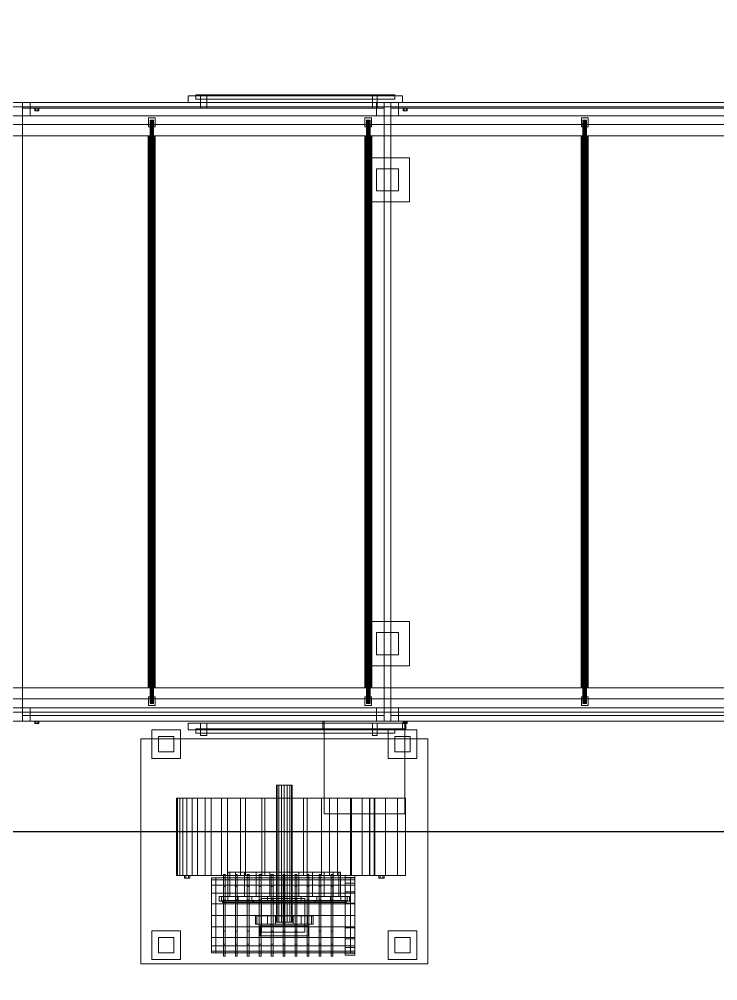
# Model space of a CAD drawing. Header units: millimetres. Extents: x -191664 to 191490, y -197311 to 10263.
# Drawn here: x 16105 to 19267, y -133276 to -128923 of the extents above; entities that cross this region are included whole.
import ezdxf

# ---------------------------------------------------------------- set-up
doc = ezdxf.new("R2010")
doc.units = ezdxf.units.MM
for name, color, linetype, lineweight in [('COTAS_O', 1, 'Continuous', 0), ('DET_secador_superior', 7, 'Continuous', 0), ('R15_COTAS_TRANSPORTE_P', 1, 'Continuous', 0)]:
    doc.layers.add(name, color=color, linetype=linetype, lineweight=lineweight)
doc.dimstyles.new('PLANTA_20', dxfattribs={"dimtxt": 50, "dimasz": 30, "dimexe": 30, "dimexo": 16, "dimgap": 20, "dimtad": 1, "dimtih": 1, "dimtoh": 1, "dimdec": 1, "dimzin": 0, "dimdsep": 46, "dimcen": 0.09, "dimadec": 0, "dimazin": 0, "dimtfac": 1, "dimtdec": 4, "dimtofl": 0, "dimtmove": 0, "dimatfit": 3, "dimfxl": 1, "dimtolj": 1, "dimtzin": 0, "dimarcsym": 0})

# ---------------------------------------------------------------- blocks, each defined once
blk = doc.blocks.new('*D93')
at = {"layer": 'COTAS_O', "color": 0, "lineweight": -2, "transparency": 16777216}
for p, q in [((1104.7, -132116), (1104.7, -132630)), ((21104.7, -132116), (21104.7, -132630)), ((1134.7, -132600), (21074.7, -132600))]:
    blk.add_line(p, q, dxfattribs=at)
at = {"layer": 'COTAS_O', "color": 0, "transparency": 16777216}
for points in [[(1134.7, -132595), (1134.7, -132605), (1104.7, -132600)], [(21074.7, -132595), (21074.7, -132605), (21104.7, -132600)]]:
    blk.add_solid(points, dxfattribs=at)
at = {"layer": 'Defpoints', "color": 0, "transparency": 16777216}
for p in [(1104.7, -132100), (21104.7, -132100), (21104.7, -132600)]:
    blk.add_point(p, dxfattribs=at)
blk = doc.blocks.new('*D133')
at = {"layer": 'Defpoints', "color": 0, "transparency": 16777216}
for p in [(439.7, -194148), (217.9, -194406.1), (-500, -194490), (-500, -194490), (500, -194490)]:
    blk.add_point(p, dxfattribs=at)
at = {"layer": 'R15_COTAS_TRANSPORTE_P', "color": 0, "lineweight": -2, "transparency": 16777216}
blk.add_arc((-500, -194490), 722.8, 2.3783, 17.6217, dxfattribs=at)
at = {"layer": 'R15_COTAS_TRANSPORTE_P', "color": 0, "transparency": 16777216}
for points in [[(184.1, -194272.8), (193.6, -194269.6), (179.2, -194242.8)], [(227.1, -194459.9), (217.2, -194460.1), (222.8, -194490)]]:
    blk.add_solid(points, dxfattribs=at)

msp = doc.modelspace()

# ---------------------------------------------------------------- linework, layer by layer
at = {"layer": 'DET_secador_superior', "color": 251, "true_color": 0x536a64}
for p, q in [((16869.71, -129300), (16869.71, -129270)), ((16869.71, -129270), (17839.71, -129270)), ((17839.71, -129270), (17839.71, -129300)), ((1104.71, -129300), (21104.71, -129300)), ((1104.71, -129320), (21104.71, -129320)), ((16054.71, -129300), (16154.71, -129300)), ((16154.71, -129300), (16154.71, -129360)), ((17839.71, -129300), (16869.71, -129300)), ((17721.38, -129360), (17721.38, -129300)), ((17721.38, -129300), (17821.38, -129300)), ((17821.38, -129300), (17821.38, -129360)), ((21104.71, -129360), (1104.71, -129360)), ((16154.71, -129360), (16054.71, -129360)), ((17821.38, -129360), (17721.38, -129360)), ((17721.38, -129700), (17721.38, -129600)), ((17721.38, -129600), (17821.38, -129600)), ((17821.38, -129600), (17821.38, -129700)), ((17821.38, -129700), (17721.38, -129700)), ((17721.38, -131800), (17721.38, -131700)), ((17721.38, -131700), (17821.38, -131700)), ((17821.38, -131700), (17821.38, -131800)), ((17821.38, -131800), (17721.38, -131800)), ((1104.71, -132040), (21104.71, -132040)), ((1104.71, -132060), (21104.71, -132060)), ((16054.71, -132040), (16154.71, -132040)), ((16154.71, -132040), (16154.71, -132100)), ((17721.38, -132100), (17721.38, -132040)), ((17721.38, -132040), (17821.38, -132040)), ((17821.38, -132040), (17821.38, -132100)), ((21104.71, -132100), (1104.71, -132100)), ((16154.71, -132100), (16054.71, -132100)), ((16869.71, -132140), (16869.71, -132110)), ((16869.71, -132110), (17839.71, -132110)), ((17821.38, -132100), (17721.38, -132100)), ((17839.71, -132110), (17839.71, -132140)), ((17839.71, -132140), (16869.71, -132140)), ((16654.71, -133200), (16654.71, -132180)), ((16654.71, -132180), (17954.71, -132180)), ((16734.71, -132240), (16734.71, -132170)), ((16734.71, -132170), (16804.71, -132170)), ((16804.71, -132170), (16804.71, -132240)), ((17804.71, -132240), (17804.71, -132170)), ((17804.71, -132170), (17874.71, -132170)), ((17874.71, -132170), (17874.71, -132240)), ((17954.71, -132180), (17954.71, -133200)), ((16804.71, -132240), (16734.71, -132240)), ((17874.71, -132240), (17804.71, -132240)), ((16831.4, -132450), (16817.29, -132450)), ((16817.29, -132450), (16821.91, -132450)), ((16817.29, -132800), (16817.29, -132450)), ((16821.91, -132450), (16845.45, -132450)), ((16821.91, -132800), (16821.91, -132450)), ((16863.34, -132450), (16831.4, -132450)), ((16831.4, -132800), (16831.4, -132450)), ((16845.45, -132450), (16887.37, -132450)), ((16845.45, -132800), (16845.45, -132450)), ((16911.51, -132450), (16863.34, -132450)), ((16863.34, -132800), (16863.34, -132450)), ((16887.37, -132450), (16946.37, -132450)), ((16887.37, -132800), (16887.37, -132450)), ((16973.74, -132450), (16911.51, -132450)), ((16911.51, -132800), (16911.51, -132450)), ((16946.37, -132450), (17020.48, -132450)), ((16946.37, -132800), (16946.37, -132450)), ((17047.36, -132450), (16973.74, -132450)), ((16973.74, -132800), (16973.74, -132450)), ((17020.48, -132450), (17107.07, -132450)), ((17020.48, -132800), (17020.48, -132450)), ((17129.29, -132450), (17047.36, -132450)), ((17047.36, -132800), (17047.36, -132450)), ((17107.07, -132450), (17203.01, -132450)), ((17107.07, -132800), (17107.07, -132450)), ((17216.23, -132450), (17129.29, -132450)), ((17129.29, -132800), (17129.29, -132450)), ((17203.01, -132450), (17304.71, -132450)), ((17203.01, -132800), (17203.01, -132450)), ((17304.71, -132450), (17216.23, -132450)), ((17216.23, -132800), (17216.23, -132450)), ((17391.31, -132450), (17304.71, -132450)), ((17304.71, -132450), (17408.3, -132450)), ((17304.71, -132800), (17304.71, -132450)), ((17472.72, -132450), (17391.31, -132450)), ((17391.31, -132800), (17391.31, -132450)), ((17408.3, -132450), (17509.76, -132450)), ((17408.3, -132800), (17408.3, -132450)), ((17545.94, -132450), (17472.72, -132450)), ((17472.72, -132800), (17472.72, -132450)), ((17509.76, -132450), (17605.08, -132450)), ((17509.76, -132800), (17509.76, -132450)), ((17608.31, -132450), (17545.94, -132450)), ((17545.94, -132800), (17545.94, -132450)), ((17605.08, -132450), (17690.43, -132450)), ((17605.08, -132800), (17605.08, -132450)), ((17657.68, -132450), (17608.31, -132450)), ((17608.31, -132800), (17608.31, -132450)), ((17692.44, -132450), (17657.68, -132450)), ((17657.68, -132800), (17657.68, -132450)), ((17690.43, -132450), (17762.29, -132450)), ((17690.43, -132800), (17690.43, -132450)), ((17711.58, -132450), (17692.44, -132450)), ((17692.44, -132800), (17692.44, -132450)), ((17714.71, -132450), (17711.58, -132450)), ((17711.58, -132800), (17711.58, -132450)), ((17853.95, -132450), (17714.71, -132450)), ((17714.71, -132450), (17714.71, -132800)), ((17762.29, -132450), (17817.61, -132450)), ((17762.29, -132800), (17762.29, -132450)), ((17817.61, -132450), (17853.95, -132450)), ((17817.61, -132800), (17817.61, -132450)), ((17853.95, -132800), (17853.95, -132450)), ((16821.91, -132800), (16817.29, -132800)), ((16817.29, -132800), (16831.4, -132800)), ((16845.45, -132800), (16821.91, -132800)), ((16831.4, -132800), (16863.34, -132800)), ((16887.37, -132800), (16845.45, -132800)), ((16863.34, -132800), (16911.51, -132800)), ((16946.37, -132800), (16887.37, -132800)), ((16911.51, -132800), (16973.74, -132800)), ((17020.48, -132800), (16946.37, -132800)), ((16973.74, -132800), (17047.36, -132800)), ((16994.71, -133150), (16994.71, -132810)), ((16994.71, -132810), (17604.71, -132810)), ((17107.07, -132800), (17020.48, -132800)), ((17047.36, -132800), (17129.29, -132800)), ((17203.01, -132800), (17107.07, -132800)), ((17129.29, -132800), (17216.23, -132800)), ((17304.71, -132800), (17203.01, -132800)), ((17216.23, -132800), (17304.71, -132800)), ((17408.3, -132800), (17304.71, -132800)), ((17304.71, -132800), (17391.31, -132800)), ((17391.31, -132800), (17472.72, -132800)), ((17509.76, -132800), (17408.3, -132800)), ((17472.72, -132800), (17545.94, -132800)), ((17605.08, -132800), (17509.76, -132800)), ((17545.94, -132800), (17608.31, -132800)), ((17604.71, -132810), (17604.71, -133150)), ((17690.43, -132800), (17605.08, -132800)), ((17608.31, -132800), (17657.68, -132800)), ((17657.68, -132800), (17692.44, -132800)), ((17762.29, -132800), (17690.43, -132800)), ((17692.44, -132800), (17711.58, -132800)), ((17711.58, -132800), (17714.71, -132800)), ((17714.71, -132800), (17853.95, -132800)), ((17817.61, -132800), (17762.29, -132800)), ((17853.95, -132800), (17817.61, -132800)), ((16734.71, -133150), (16734.71, -133080)), ((16734.71, -133080), (16804.71, -133080)), ((16804.71, -133080), (16804.71, -133150)), ((17804.71, -133150), (17804.71, -133080)), ((17804.71, -133080), (17874.71, -133080)), ((17874.71, -133080), (17874.71, -133150)), ((16804.71, -133150), (16734.71, -133150)), ((17604.71, -133150), (16994.71, -133150)), ((17874.71, -133150), (17804.71, -133150)), ((17954.71, -133200), (16654.71, -133200))]:
    msp.add_line(p, q, dxfattribs=at)
at = {"layer": 'DET_secador_superior', "color": 9, "true_color": 0xb8c6c1}
for p, q in [((16904.71, -129285), (16904.71, -129265)), ((16904.71, -129265), (17804.71, -129265)), ((17804.71, -129285), (16904.71, -129285)), ((17804.71, -129265), (17804.71, -129285)), ((1104.71, -129300), (20854.71, -129300)), ((16119.71, -132075), (16119.71, -129325)), ((17756.38, -129325), (17756.38, -132075)), ((17786.38, -132075), (17786.38, -129325)), ((20854.71, -132100), (1104.71, -132100)), ((16904.71, -132155), (16904.71, -132135)), ((16904.71, -132135), (17804.71, -132135)), ((17804.71, -132155), (16904.71, -132155)), ((17804.71, -132135), (17804.71, -132155))]:
    msp.add_line(p, q, dxfattribs=at)
at = {"layer": 'DET_secador_superior', "color": 252, "true_color": 0x798e91}
for p, q in [((16924.71, -129325), (16924.71, -129270)), ((16924.71, -129270), (16954.71, -129270)), ((16954.71, -129270), (16954.71, -129325)), ((16954.71, -129325), (16924.71, -129325)), ((17671.38, -129750), (17671.38, -129550)), ((17671.38, -129550), (17871.38, -129550)), ((17871.38, -129550), (17871.38, -129750)), ((17871.38, -129750), (17671.38, -129750)), ((17671.38, -131850), (17671.38, -131650)), ((17671.38, -131650), (17871.38, -131650)), ((17871.38, -131650), (17871.38, -131850)), ((17871.38, -131850), (17671.38, -131850)), ((16924.71, -132165), (16924.71, -132110)), ((16924.71, -132110), (16954.71, -132110)), ((16954.71, -132110), (16954.71, -132165)), ((17479.71, -132135), (17479.71, -132100)), ((17479.71, -132100), (17854.71, -132100)), ((17854.71, -132100), (17854.71, -132135)), ((16704.71, -132270), (16704.71, -132140)), ((16704.71, -132140), (16834.71, -132140)), ((16834.71, -132140), (16834.71, -132270)), ((17854.71, -132135), (17479.71, -132135)), ((17774.71, -132270), (17774.71, -132140)), ((17774.71, -132140), (17904.71, -132140)), ((17904.71, -132140), (17904.71, -132270)), ((16954.71, -132165), (16924.71, -132165)), ((16834.71, -132270), (16704.71, -132270)), ((17904.71, -132270), (17774.71, -132270)), ((17058.4, -132785), (17049.71, -132785)), ((17049.71, -132895), (17049.71, -132785)), ((17083.88, -132785), (17058.4, -132785)), ((17058.4, -132895), (17058.4, -132785)), ((17124.4, -132785), (17083.88, -132785)), ((17083.88, -132895), (17083.88, -132785)), ((17177.21, -132785), (17124.4, -132785)), ((17124.4, -132895), (17124.4, -132785)), ((17238.71, -132785), (17177.21, -132785)), ((17177.21, -132895), (17177.21, -132785)), ((17304.71, -132785), (17238.71, -132785)), ((17238.71, -132895), (17238.71, -132785)), ((17370.71, -132785), (17304.71, -132785)), ((17304.71, -132895), (17304.71, -132785)), ((17432.21, -132785), (17370.71, -132785)), ((17370.71, -132895), (17370.71, -132785)), ((17485.02, -132785), (17432.21, -132785)), ((17432.21, -132895), (17432.21, -132785)), ((17525.55, -132785), (17485.02, -132785)), ((17485.02, -132895), (17485.02, -132785)), ((17551.02, -132785), (17525.55, -132785)), ((17525.55, -132895), (17525.55, -132785)), ((17559.71, -132785), (17551.02, -132785)), ((17551.02, -132895), (17551.02, -132785)), ((17559.71, -132785), (17559.71, -132895)), ((17058.4, -132895), (17049.71, -132895)), ((17083.88, -132895), (17058.4, -132895)), ((17124.4, -132895), (17083.88, -132895)), ((17177.21, -132895), (17124.4, -132895)), ((17238.71, -132895), (17177.21, -132895)), ((17304.71, -132895), (17238.71, -132895)), ((17370.71, -132895), (17304.71, -132895)), ((17432.21, -132895), (17370.71, -132895)), ((17485.02, -132895), (17432.21, -132895)), ((17525.55, -132895), (17485.02, -132895)), ((17551.02, -132895), (17525.55, -132895)), ((17551.02, -132895), (17559.71, -132895)), ((17024.71, -132922), (17024.71, -132912)), ((17304.71, -132912), (17024.71, -132912)), ((17024.71, -132922), (17304.71, -132922)), ((17167.31, -132912), (17162.11, -132912)), ((17162.11, -132912), (17162.11, -132922)), ((17302.11, -132912), (17162.11, -132912)), ((17162.11, -132922), (17167.31, -132922)), ((17302.11, -132922), (17162.11, -132922)), ((17167.31, -132922), (17167.31, -132912)), ((17307.31, -132912), (17167.31, -132912)), ((17167.31, -132922), (17307.31, -132922)), ((17302.11, -132912), (17307.31, -132912)), ((17302.11, -132922), (17302.11, -132912)), ((17442.11, -132912), (17302.11, -132912)), ((17307.31, -132922), (17302.11, -132922)), ((17302.11, -132922), (17442.11, -132922)), ((17304.71, -132912), (17304.71, -132922)), ((17584.71, -132912), (17304.71, -132912)), ((17304.71, -132922), (17584.71, -132922)), ((17307.31, -132912), (17307.31, -132922)), ((17307.31, -132912), (17447.31, -132912)), ((17307.31, -132922), (17447.31, -132922)), ((17442.11, -132912), (17442.11, -132922)), ((17447.31, -132912), (17442.11, -132912)), ((17442.11, -132922), (17447.31, -132922)), ((17447.31, -132922), (17447.31, -132912)), ((17584.71, -132912), (17584.71, -132922)), ((16704.71, -133180), (16704.71, -133050)), ((16704.71, -133050), (16834.71, -133050)), ((16834.71, -133050), (16834.71, -133180)), ((17774.71, -133180), (17774.71, -133050)), ((17774.71, -133050), (17904.71, -133050)), ((17904.71, -133050), (17904.71, -133180)), ((16834.71, -133180), (16704.71, -133180)), ((17904.71, -133180), (17774.71, -133180))]:
    msp.add_line(p, q, dxfattribs=at)
at = {"layer": 'DET_secador_superior', "color": 129, "true_color": 0x304542}
for p, q in [((17704.71, -129325), (17704.71, -129270)), ((17704.71, -129270), (17724.71, -129270)), ((17724.71, -129270), (17724.71, -129325)), ((17724.71, -129325), (17704.71, -129325)), ((17704.71, -132165), (17704.71, -132110)), ((17704.71, -132110), (17724.71, -132110)), ((17724.71, -132110), (17724.71, -132165)), ((17724.71, -132165), (17704.71, -132165)), ((17579.71, -132808.62), (17579.71, -132799.8)), ((17624.71, -132799.8), (17579.71, -132799.8)), ((17579.71, -132808.62), (17579.71, -132834.22)), ((17579.71, -132808.62), (17624.71, -132808.62)), ((17624.71, -132799.8), (17624.71, -132808.62)), ((17624.71, -132808.62), (17624.71, -132834.22)), ((17579.71, -132834.22), (17579.71, -132874.08)), ((17579.71, -132834.22), (17624.71, -132834.22)), ((17624.71, -132834.22), (17624.71, -132874.08)), ((17019.76, -132895), (17009.71, -132895)), ((17009.71, -132915), (17009.71, -132895)), ((17049.23, -132895), (17019.76, -132895)), ((17019.76, -132915), (17019.76, -132895)), ((17096.12, -132895), (17049.23, -132895)), ((17049.23, -132915), (17049.23, -132895)), ((17157.21, -132895), (17096.12, -132895)), ((17096.12, -132915), (17096.12, -132895)), ((17228.36, -132895), (17157.21, -132895)), ((17157.21, -132915), (17157.21, -132895)), ((17304.71, -132895), (17228.36, -132895)), ((17228.36, -132915), (17228.36, -132895)), ((17381.06, -132895), (17304.71, -132895)), ((17304.71, -132915), (17304.71, -132895)), ((17452.21, -132895), (17381.06, -132895)), ((17381.06, -132915), (17381.06, -132895)), ((17513.31, -132895), (17452.21, -132895)), ((17452.21, -132915), (17452.21, -132895)), ((17560.19, -132895), (17513.31, -132895)), ((17513.31, -132915), (17513.31, -132895)), ((17589.66, -132895), (17560.19, -132895)), ((17560.19, -132915), (17560.19, -132895)), ((17579.71, -132874.08), (17579.71, -132924.32)), ((17579.71, -132874.08), (17624.71, -132874.08)), ((17599.71, -132895), (17589.66, -132895)), ((17589.66, -132915), (17589.66, -132895)), ((17599.71, -132895), (17599.71, -132915)), ((17624.71, -132874.08), (17624.71, -132924.32)), ((17019.76, -132915), (17009.71, -132915)), ((17049.23, -132915), (17019.76, -132915)), ((17096.12, -132915), (17049.23, -132915)), ((17157.21, -132915), (17096.12, -132915)), ((17228.36, -132915), (17157.21, -132915)), ((17304.71, -132915), (17228.36, -132915)), ((17381.06, -132915), (17304.71, -132915)), ((17452.21, -132915), (17381.06, -132915)), ((17513.31, -132915), (17452.21, -132915)), ((17560.19, -132915), (17513.31, -132915)), ((17589.66, -132915), (17560.19, -132915)), ((17579.71, -132924.32), (17579.71, -132980)), ((17579.71, -132924.32), (17624.71, -132924.32)), ((17589.66, -132915), (17599.71, -132915)), ((17624.71, -132924.32), (17624.71, -132980)), ((17181.07, -132982), (17174.71, -132982)), ((17174.71, -133020), (17174.71, -132982)), ((17199.54, -132982), (17181.07, -132982)), ((17181.07, -133020), (17181.07, -132982)), ((17228.3, -132982), (17199.54, -132982)), ((17199.54, -133020), (17199.54, -132982)), ((17264.54, -132982), (17228.3, -132982)), ((17228.3, -133020), (17228.3, -132982)), ((17304.71, -132982), (17264.54, -132982)), ((17264.54, -133020), (17264.54, -132982)), ((17344.88, -132982), (17304.71, -132982)), ((17304.71, -133020), (17304.71, -132982)), ((17381.12, -132982), (17344.88, -132982)), ((17344.88, -133020), (17344.88, -132982)), ((17409.88, -132982), (17381.12, -132982)), ((17381.12, -133020), (17381.12, -132982)), ((17428.35, -132982), (17409.88, -132982)), ((17409.88, -133020), (17409.88, -132982)), ((17434.71, -132982), (17428.35, -132982)), ((17428.35, -133020), (17428.35, -132982)), ((17434.71, -132982), (17434.71, -133020)), ((17579.71, -132980), (17579.71, -133035.68)), ((17579.71, -132980), (17624.71, -132980)), ((17624.71, -132980), (17624.71, -133035.68)), ((17181.07, -133020), (17174.71, -133020)), ((17199.54, -133020), (17181.07, -133020)), ((17228.3, -133020), (17199.54, -133020)), ((17264.54, -133020), (17228.3, -133020)), ((17304.71, -133020), (17264.54, -133020)), ((17344.88, -133020), (17304.71, -133020)), ((17381.12, -133020), (17344.88, -133020)), ((17409.88, -133020), (17381.12, -133020)), ((17428.35, -133020), (17409.88, -133020)), ((17428.35, -133020), (17434.71, -133020)), ((17579.71, -133035.68), (17579.71, -133085.92)), ((17579.71, -133035.68), (17624.71, -133035.68)), ((17624.71, -133035.68), (17624.71, -133085.92)), ((17579.71, -133085.92), (17579.71, -133125.78)), ((17579.71, -133085.92), (17624.71, -133085.92)), ((17624.71, -133085.92), (17624.71, -133125.78)), ((17579.71, -133125.78), (17579.71, -133151.38)), ((17579.71, -133125.78), (17624.71, -133125.78)), ((17579.71, -133151.38), (17579.71, -133160.2)), ((17579.71, -133151.38), (17624.71, -133151.38)), ((17579.71, -133160.2), (17624.71, -133160.2)), ((17624.71, -133125.78), (17624.71, -133151.38)), ((17624.71, -133151.38), (17624.71, -133160.2))]:
    msp.add_line(p, q, dxfattribs=at)
at = {"layer": 'DET_secador_superior', "color": 254, "true_color": 0xd8e0dc}
for p, q in [((16119.71, -129325), (16119.71, -129300)), ((16119.71, -129300), (17756.38, -129300)), ((17756.38, -129325), (16119.71, -129325)), ((17756.38, -129300), (17756.38, -129325)), ((17786.38, -129325), (17786.38, -129300)), ((17786.38, -129300), (19423.05, -129300)), ((19423.05, -129325), (17786.38, -129325)), ((16119.71, -132100), (16119.71, -132075)), ((16119.71, -132075), (17756.38, -132075)), ((17756.38, -132100), (16119.71, -132100)), ((17484.71, -132520), (17484.71, -132100)), ((17484.71, -132100), (17849.71, -132100)), ((17756.38, -132075), (17756.38, -132100)), ((17786.38, -132100), (17786.38, -132075)), ((17786.38, -132075), (19423.05, -132075)), ((19423.05, -132100), (17786.38, -132100)), ((17849.71, -132100), (17849.71, -132520)), ((17849.71, -132520), (17484.71, -132520))]:
    msp.add_line(p, q, dxfattribs=at)
at = {"layer": 'DET_secador_superior', "color": 43, "true_color": 0xe7bf45}
for p, q in [((16180.21, -129325), (16175.71, -129325)), ((16175.71, -129337), (16175.71, -129325)), ((16189.21, -129325), (16180.21, -129325)), ((16180.21, -129337), (16180.21, -129325)), ((16193.71, -129325), (16189.21, -129325)), ((16189.21, -129337), (16189.21, -129325)), ((16193.71, -129325), (16193.71, -129337)), ((17846.88, -129325), (17842.38, -129325)), ((17842.38, -129337), (17842.38, -129325)), ((17855.88, -129325), (17846.88, -129325)), ((17846.88, -129337), (17846.88, -129325)), ((17860.38, -129325), (17855.88, -129325)), ((17855.88, -129337), (17855.88, -129325)), ((17860.38, -129325), (17860.38, -129337)), ((16180.21, -129337), (16175.71, -129337)), ((16189.21, -129337), (16180.21, -129337)), ((16189.21, -129337), (16193.71, -129337)), ((17846.88, -129337), (17842.38, -129337)), ((17855.88, -129337), (17846.88, -129337)), ((17855.88, -129337), (17860.38, -129337)), ((16180.21, -132100), (16175.71, -132100)), ((16175.71, -132112), (16175.71, -132100)), ((16180.21, -132112), (16175.71, -132112)), ((16189.21, -132100), (16180.21, -132100)), ((16180.21, -132112), (16180.21, -132100)), ((16189.21, -132112), (16180.21, -132112)), ((16193.71, -132100), (16189.21, -132100)), ((16189.21, -132112), (16189.21, -132100)), ((16189.21, -132112), (16193.71, -132112)), ((16193.71, -132100), (16193.71, -132112)), ((17846.88, -132100), (17842.38, -132100)), ((17842.38, -132112), (17842.38, -132100)), ((17846.88, -132112), (17842.38, -132112)), ((17855.88, -132100), (17846.88, -132100)), ((17846.88, -132112), (17846.88, -132100)), ((17855.88, -132112), (17846.88, -132112)), ((17860.38, -132100), (17855.88, -132100)), ((17855.88, -132112), (17855.88, -132100)), ((17855.88, -132112), (17860.38, -132112)), ((17860.38, -132100), (17860.38, -132112)), ((17272.38, -132390), (17269.71, -132390)), ((17269.71, -133010), (17269.71, -132390)), ((17279.96, -132390), (17272.38, -132390)), ((17272.38, -133010), (17272.38, -132390)), ((17291.32, -132390), (17279.96, -132390)), ((17279.96, -133010), (17279.96, -132390)), ((17304.71, -132390), (17291.32, -132390)), ((17291.32, -133010), (17291.32, -132390)), ((17318.11, -132390), (17304.71, -132390)), ((17304.71, -133010), (17304.71, -132390)), ((17329.46, -132390), (17318.11, -132390)), ((17318.11, -133010), (17318.11, -132390)), ((17337.05, -132390), (17329.46, -132390)), ((17329.46, -133010), (17329.46, -132390)), ((17339.71, -132390), (17337.05, -132390)), ((17337.05, -133010), (17337.05, -132390)), ((17339.71, -132390), (17339.71, -133010)), ((16858.71, -132800), (16852.71, -132800)), ((16852.71, -132812), (16852.71, -132800)), ((16858.71, -132812), (16852.71, -132812)), ((16870.71, -132800), (16858.71, -132800)), ((16858.71, -132812), (16858.71, -132800)), ((16870.71, -132812), (16858.71, -132812)), ((16876.71, -132800), (16870.71, -132800)), ((16870.71, -132812), (16870.71, -132800)), ((16870.71, -132812), (16876.71, -132812)), ((16876.71, -132800), (16876.71, -132812)), ((17738.71, -132800), (17732.71, -132800)), ((17732.71, -132812), (17732.71, -132800)), ((17738.71, -132812), (17732.71, -132812)), ((17750.71, -132800), (17738.71, -132800)), ((17738.71, -132812), (17738.71, -132800)), ((17750.71, -132812), (17738.71, -132812)), ((17756.71, -132800), (17750.71, -132800)), ((17750.71, -132812), (17750.71, -132800)), ((17750.71, -132812), (17756.71, -132812)), ((17756.71, -132800), (17756.71, -132812)), ((17272.38, -133010), (17269.71, -133010)), ((17279.96, -133010), (17272.38, -133010)), ((17291.32, -133010), (17279.96, -133010)), ((17304.71, -133010), (17291.32, -133010)), ((17318.11, -133010), (17304.71, -133010)), ((17329.46, -133010), (17318.11, -133010)), ((17337.05, -133010), (17329.46, -133010)), ((17337.05, -133010), (17339.71, -133010))]:
    msp.add_line(p, q, dxfattribs=at)
at = {"layer": 'DET_secador_superior', "color": 8, "true_color": 0x617680}
for p, q in [((1454.71, -129360), (20754.71, -129360)), ((16689.71, -129410), (16689.71, -129370)), ((16689.71, -129370), (16719.71, -129370)), ((16719.71, -129370), (16719.71, -129410)), ((17669.71, -129410), (17669.71, -129370)), ((17669.71, -129370), (17699.71, -129370)), ((17699.71, -129370), (17699.71, -129410)), ((18649.71, -129410), (18649.71, -129370)), ((18649.71, -129370), (18679.71, -129370)), ((18679.71, -129370), (18679.71, -129410)), ((20754.71, -129400), (1454.71, -129400)), ((16719.71, -129410), (16689.71, -129410)), ((17699.71, -129410), (17669.71, -129410)), ((18679.71, -129410), (18649.71, -129410)), ((1454.71, -132000), (20754.71, -132000)), ((16689.71, -132030), (16689.71, -131990)), ((16689.71, -131990), (16719.71, -131990)), ((16719.71, -132030), (16689.71, -132030)), ((16719.71, -131990), (16719.71, -132030)), ((17669.71, -132030), (17669.71, -131990)), ((17669.71, -131990), (17699.71, -131990)), ((17699.71, -132030), (17669.71, -132030)), ((17699.71, -131990), (17699.71, -132030)), ((18649.71, -132030), (18649.71, -131990)), ((18649.71, -131990), (18679.71, -131990)), ((18679.71, -132030), (18649.71, -132030)), ((18679.71, -131990), (18679.71, -132030)), ((20754.71, -132040), (1454.71, -132040))]:
    msp.add_line(p, q, dxfattribs=at)
at = {"layer": 'DET_secador_superior', "color": 253, "true_color": 0xa4b0b5}
for p, q in [((16696.98, -129380), (16696.71, -129380)), ((16696.71, -129380), (16696.71, -132020)), ((16697.78, -129380), (16696.98, -129380)), ((16696.98, -129380), (16696.98, -132020)), ((16699.06, -129380), (16697.78, -129380)), ((16697.78, -129380), (16697.78, -132020)), ((16700.71, -129380), (16699.06, -129380)), ((16699.06, -129380), (16699.06, -132020)), ((16702.64, -129380), (16700.71, -129380)), ((16700.71, -129380), (16700.71, -132020)), ((16704.71, -129380), (16702.64, -129380)), ((16702.64, -129380), (16702.64, -132020)), ((16706.78, -129380), (16704.71, -129380)), ((16704.71, -129380), (16704.71, -132020)), ((16708.71, -129380), (16706.78, -129380)), ((16706.78, -129380), (16706.78, -132020)), ((16710.37, -129380), (16708.71, -129380)), ((16708.71, -129380), (16708.71, -132020)), ((16711.64, -129380), (16710.37, -129380)), ((16710.37, -129380), (16710.37, -132020)), ((16712.44, -129380), (16711.64, -129380)), ((16711.64, -129380), (16711.64, -132020)), ((16712.44, -129380), (16712.71, -129380)), ((16712.44, -129380), (16712.44, -132020)), ((16712.71, -132020), (16712.71, -129380)), ((17676.98, -129380), (17676.71, -129380)), ((17676.71, -129380), (17676.71, -132020)), ((17677.78, -129380), (17676.98, -129380)), ((17676.98, -129380), (17676.98, -132020)), ((17679.06, -129380), (17677.78, -129380)), ((17677.78, -129380), (17677.78, -132020)), ((17680.71, -129380), (17679.06, -129380)), ((17679.06, -129380), (17679.06, -132020)), ((17682.64, -129380), (17680.71, -129380)), ((17680.71, -129380), (17680.71, -132020)), ((17684.71, -129380), (17682.64, -129380)), ((17682.64, -129380), (17682.64, -132020)), ((17686.78, -129380), (17684.71, -129380)), ((17684.71, -129380), (17684.71, -132020)), ((17688.71, -129380), (17686.78, -129380)), ((17686.78, -129380), (17686.78, -132020)), ((17690.37, -129380), (17688.71, -129380)), ((17688.71, -129380), (17688.71, -132020)), ((17691.64, -129380), (17690.37, -129380)), ((17690.37, -129380), (17690.37, -132020)), ((17692.44, -129380), (17691.64, -129380)), ((17691.64, -129380), (17691.64, -132020)), ((17692.44, -129380), (17692.71, -129380)), ((17692.44, -129380), (17692.44, -132020)), ((17692.71, -132020), (17692.71, -129380)), ((18656.98, -129380), (18656.71, -129380)), ((18656.71, -129380), (18656.71, -132020)), ((18657.78, -129380), (18656.98, -129380)), ((18656.98, -129380), (18656.98, -132020)), ((18659.06, -129380), (18657.78, -129380)), ((18657.78, -129380), (18657.78, -132020)), ((18660.71, -129380), (18659.06, -129380)), ((18659.06, -129380), (18659.06, -132020)), ((18662.64, -129380), (18660.71, -129380)), ((18660.71, -129380), (18660.71, -132020)), ((18664.71, -129380), (18662.64, -129380)), ((18662.64, -129380), (18662.64, -132020)), ((18666.78, -129380), (18664.71, -129380)), ((18664.71, -129380), (18664.71, -132020)), ((18668.71, -129380), (18666.78, -129380)), ((18666.78, -129380), (18666.78, -132020)), ((18670.37, -129380), (18668.71, -129380)), ((18668.71, -129380), (18668.71, -132020)), ((18671.64, -129380), (18670.37, -129380)), ((18670.37, -129380), (18670.37, -132020)), ((18672.44, -129380), (18671.64, -129380)), ((18671.64, -129380), (18671.64, -132020)), ((18672.44, -129380), (18672.71, -129380)), ((18672.44, -129380), (18672.44, -132020)), ((18672.71, -132020), (18672.71, -129380)), ((16689.26, -129450), (16688.71, -129450)), ((16688.71, -129450), (16688.71, -131950)), ((16690.86, -129450), (16689.26, -129450)), ((16689.26, -129450), (16689.26, -131950)), ((16693.4, -129450), (16690.86, -129450)), ((16690.86, -129450), (16690.86, -131950)), ((16696.71, -129450), (16693.4, -129450)), ((16693.4, -129450), (16693.4, -131950)), ((16700.57, -129450), (16696.71, -129450)), ((16696.71, -129450), (16696.71, -131950)), ((16704.71, -129450), (16700.57, -129450)), ((16700.57, -129450), (16700.57, -131950)), ((16708.85, -129450), (16704.71, -129450)), ((16704.71, -129450), (16704.71, -131950)), ((16712.71, -129450), (16708.85, -129450)), ((16708.85, -129450), (16708.85, -131950)), ((16716.03, -129450), (16712.71, -129450)), ((16712.71, -129450), (16712.71, -131950)), ((16718.57, -129450), (16716.03, -129450)), ((16716.03, -129450), (16716.03, -131950)), ((16720.17, -129450), (16718.57, -129450)), ((16718.57, -129450), (16718.57, -131950)), ((16720.17, -129450), (16720.71, -129450)), ((16720.17, -129450), (16720.17, -131950)), ((16720.71, -131950), (16720.71, -129450)), ((17669.26, -129450), (17668.71, -129450)), ((17668.71, -129450), (17668.71, -131950)), ((17670.86, -129450), (17669.26, -129450)), ((17669.26, -129450), (17669.26, -131950)), ((17673.4, -129450), (17670.86, -129450)), ((17670.86, -129450), (17670.86, -131950)), ((17676.71, -129450), (17673.4, -129450)), ((17673.4, -129450), (17673.4, -131950)), ((17680.57, -129450), (17676.71, -129450)), ((17676.71, -129450), (17676.71, -131950)), ((17684.71, -129450), (17680.57, -129450)), ((17680.57, -129450), (17680.57, -131950)), ((17688.85, -129450), (17684.71, -129450)), ((17684.71, -129450), (17684.71, -131950)), ((17692.71, -129450), (17688.85, -129450)), ((17688.85, -129450), (17688.85, -131950)), ((17696.03, -129450), (17692.71, -129450)), ((17692.71, -129450), (17692.71, -131950)), ((17698.57, -129450), (17696.03, -129450)), ((17696.03, -129450), (17696.03, -131950)), ((17700.17, -129450), (17698.57, -129450)), ((17698.57, -129450), (17698.57, -131950)), ((17700.17, -129450), (17700.71, -129450)), ((17700.17, -129450), (17700.17, -131950)), ((17700.71, -131950), (17700.71, -129450)), ((18649.26, -129450), (18648.71, -129450)), ((18648.71, -129450), (18648.71, -131950)), ((18650.86, -129450), (18649.26, -129450)), ((18649.26, -129450), (18649.26, -131950)), ((18653.4, -129450), (18650.86, -129450)), ((18650.86, -129450), (18650.86, -131950)), ((18656.71, -129450), (18653.4, -129450)), ((18653.4, -129450), (18653.4, -131950)), ((18660.57, -129450), (18656.71, -129450)), ((18656.71, -129450), (18656.71, -131950)), ((18664.71, -129450), (18660.57, -129450)), ((18660.57, -129450), (18660.57, -131950)), ((18668.85, -129450), (18664.71, -129450)), ((18664.71, -129450), (18664.71, -131950)), ((18672.71, -129450), (18668.85, -129450)), ((18668.85, -129450), (18668.85, -131950)), ((18676.03, -129450), (18672.71, -129450)), ((18672.71, -129450), (18672.71, -131950)), ((18678.57, -129450), (18676.03, -129450)), ((18676.03, -129450), (18676.03, -131950)), ((18680.17, -129450), (18678.57, -129450)), ((18678.57, -129450), (18678.57, -131950)), ((18680.17, -129450), (18680.71, -129450)), ((18680.17, -129450), (18680.17, -131950)), ((18680.71, -131950), (18680.71, -129450)), ((16689.26, -131950), (16688.71, -131950)), ((16690.86, -131950), (16689.26, -131950)), ((16693.4, -131950), (16690.86, -131950)), ((16696.71, -131950), (16693.4, -131950)), ((16700.57, -131950), (16696.71, -131950)), ((16704.71, -131950), (16700.57, -131950)), ((16708.85, -131950), (16704.71, -131950)), ((16712.71, -131950), (16708.85, -131950)), ((16716.03, -131950), (16712.71, -131950)), ((16718.57, -131950), (16716.03, -131950)), ((16720.17, -131950), (16718.57, -131950)), ((16720.71, -131950), (16720.17, -131950)), ((17669.26, -131950), (17668.71, -131950)), ((17670.86, -131950), (17669.26, -131950)), ((17673.4, -131950), (17670.86, -131950)), ((17676.71, -131950), (17673.4, -131950)), ((17680.57, -131950), (17676.71, -131950)), ((17684.71, -131950), (17680.57, -131950)), ((17688.85, -131950), (17684.71, -131950)), ((17692.71, -131950), (17688.85, -131950)), ((17696.03, -131950), (17692.71, -131950)), ((17698.57, -131950), (17696.03, -131950)), ((17700.17, -131950), (17698.57, -131950)), ((17700.71, -131950), (17700.17, -131950)), ((18649.26, -131950), (18648.71, -131950)), ((18650.86, -131950), (18649.26, -131950)), ((18653.4, -131950), (18650.86, -131950)), ((18656.71, -131950), (18653.4, -131950)), ((18660.57, -131950), (18656.71, -131950)), ((18664.71, -131950), (18660.57, -131950)), ((18668.85, -131950), (18664.71, -131950)), ((18672.71, -131950), (18668.85, -131950)), ((18676.03, -131950), (18672.71, -131950)), ((18678.57, -131950), (18676.03, -131950)), ((18680.17, -131950), (18678.57, -131950)), ((18680.71, -131950), (18680.17, -131950)), ((16696.98, -132020), (16696.71, -132020)), ((16697.78, -132020), (16696.98, -132020)), ((16699.06, -132020), (16697.78, -132020)), ((16700.71, -132020), (16699.06, -132020)), ((16702.64, -132020), (16700.71, -132020)), ((16704.71, -132020), (16702.64, -132020)), ((16706.78, -132020), (16704.71, -132020)), ((16708.71, -132020), (16706.78, -132020)), ((16710.37, -132020), (16708.71, -132020)), ((16711.64, -132020), (16710.37, -132020)), ((16712.44, -132020), (16711.64, -132020)), ((16712.71, -132020), (16712.44, -132020)), ((17676.98, -132020), (17676.71, -132020)), ((17677.78, -132020), (17676.98, -132020)), ((17679.06, -132020), (17677.78, -132020)), ((17680.71, -132020), (17679.06, -132020)), ((17682.64, -132020), (17680.71, -132020)), ((17684.71, -132020), (17682.64, -132020)), ((17686.78, -132020), (17684.71, -132020)), ((17688.71, -132020), (17686.78, -132020)), ((17690.37, -132020), (17688.71, -132020)), ((17691.64, -132020), (17690.37, -132020)), ((17692.44, -132020), (17691.64, -132020)), ((17692.71, -132020), (17692.44, -132020)), ((18656.98, -132020), (18656.71, -132020)), ((18657.78, -132020), (18656.98, -132020)), ((18659.06, -132020), (18657.78, -132020)), ((18660.71, -132020), (18659.06, -132020)), ((18662.64, -132020), (18660.71, -132020)), ((18664.71, -132020), (18662.64, -132020)), ((18666.78, -132020), (18664.71, -132020)), ((18668.71, -132020), (18666.78, -132020)), ((18670.37, -132020), (18668.71, -132020)), ((18671.64, -132020), (18670.37, -132020)), ((18672.44, -132020), (18671.64, -132020)), ((18672.71, -132020), (18672.44, -132020))]:
    msp.add_line(p, q, dxfattribs=at)
at = {"layer": 'DET_secador_superior', "color": 8, "true_color": 0x727f77}
for p, q in [((1554.71, -129450), (20654.71, -129450)), ((20654.71, -131950), (1554.71, -131950))]:
    msp.add_line(p, q, dxfattribs=at)
at = {"layer": 'DET_secador_superior', "color": 142, "true_color": 0x159eb4}
for p, q in [((16974.71, -132818.32), (16974.71, -132810)), ((17624.71, -132810), (16974.71, -132810)), ((17028.88, -132808.81), (17028.88, -132794.7)), ((17036.88, -132794.7), (17028.88, -132794.7)), ((17028.88, -132808.81), (17028.88, -132848.97)), ((17028.88, -132808.81), (17036.88, -132808.81)), ((17036.88, -132794.7), (17036.88, -132808.81)), ((17036.88, -132808.81), (17036.88, -132848.97)), ((17083.05, -132808.81), (17083.05, -132794.7)), ((17091.05, -132794.7), (17083.05, -132794.7)), ((17083.05, -132808.81), (17083.05, -132848.97)), ((17083.05, -132808.81), (17091.05, -132808.81)), ((17091.05, -132794.7), (17091.05, -132808.81)), ((17091.05, -132808.81), (17091.05, -132848.97)), ((17137.21, -132808.81), (17137.21, -132794.7)), ((17145.21, -132794.7), (17137.21, -132794.7)), ((17137.21, -132808.81), (17137.21, -132848.97)), ((17137.21, -132808.81), (17145.21, -132808.81)), ((17145.21, -132794.7), (17145.21, -132808.81)), ((17145.21, -132808.81), (17145.21, -132848.97)), ((17191.38, -132808.81), (17191.38, -132794.7)), ((17199.38, -132794.7), (17191.38, -132794.7)), ((17191.38, -132808.81), (17191.38, -132848.97)), ((17191.38, -132808.81), (17199.38, -132808.81)), ((17199.38, -132794.7), (17199.38, -132808.81)), ((17199.38, -132808.81), (17199.38, -132848.97)), ((17245.55, -132808.81), (17245.55, -132794.7)), ((17253.55, -132794.7), (17245.55, -132794.7)), ((17245.55, -132808.81), (17245.55, -132848.97)), ((17245.55, -132808.81), (17253.55, -132808.81)), ((17253.55, -132794.7), (17253.55, -132808.81)), ((17253.55, -132808.81), (17253.55, -132848.97)), ((17299.71, -132808.81), (17299.71, -132794.7)), ((17307.71, -132794.7), (17299.71, -132794.7)), ((17299.71, -132808.81), (17299.71, -132848.97)), ((17299.71, -132808.81), (17307.71, -132808.81)), ((17307.71, -132794.7), (17307.71, -132808.81)), ((17307.71, -132808.81), (17307.71, -132848.97)), ((17353.88, -132808.81), (17353.88, -132794.7)), ((17361.88, -132794.7), (17353.88, -132794.7)), ((17353.88, -132808.81), (17353.88, -132848.97)), ((17353.88, -132808.81), (17361.88, -132808.81)), ((17361.88, -132794.7), (17361.88, -132808.81)), ((17361.88, -132808.81), (17361.88, -132848.97)), ((17408.05, -132808.81), (17408.05, -132794.7)), ((17416.05, -132794.7), (17408.05, -132794.7)), ((17408.05, -132808.81), (17408.05, -132848.97)), ((17408.05, -132808.81), (17416.05, -132808.81)), ((17416.05, -132794.7), (17416.05, -132808.81)), ((17416.05, -132808.81), (17416.05, -132848.97)), ((17462.21, -132808.81), (17462.21, -132794.7)), ((17470.21, -132794.7), (17462.21, -132794.7)), ((17462.21, -132808.81), (17462.21, -132848.97)), ((17462.21, -132808.81), (17470.21, -132808.81)), ((17470.21, -132794.7), (17470.21, -132808.81)), ((17470.21, -132808.81), (17470.21, -132848.97)), ((17516.38, -132808.81), (17516.38, -132794.7)), ((17524.38, -132794.7), (17516.38, -132794.7)), ((17516.38, -132808.81), (17516.38, -132848.97)), ((17516.38, -132808.81), (17524.38, -132808.81)), ((17524.38, -132794.7), (17524.38, -132808.81)), ((17524.38, -132808.81), (17524.38, -132848.97)), ((17624.71, -132810), (17624.71, -132818.32)), ((16974.71, -132818.32), (16974.71, -132842.47)), ((16974.71, -132818.32), (17624.71, -132818.32)), ((16974.71, -132842.47), (16974.71, -132880.08)), ((16974.71, -132842.47), (17624.71, -132842.47)), ((17028.88, -132848.97), (17028.88, -132909.09)), ((17028.88, -132848.97), (17036.88, -132848.97)), ((17036.88, -132848.97), (17036.88, -132909.09)), ((17083.05, -132848.97), (17083.05, -132909.09)), ((17083.05, -132848.97), (17091.05, -132848.97)), ((17091.05, -132848.97), (17091.05, -132909.09)), ((17137.21, -132848.97), (17137.21, -132909.09)), ((17137.21, -132848.97), (17145.21, -132848.97)), ((17145.21, -132848.97), (17145.21, -132909.09)), ((17191.38, -132848.97), (17191.38, -132909.09)), ((17191.38, -132848.97), (17199.38, -132848.97)), ((17199.38, -132848.97), (17199.38, -132909.09)), ((17245.55, -132848.97), (17245.55, -132909.09)), ((17245.55, -132848.97), (17253.55, -132848.97)), ((17253.55, -132848.97), (17253.55, -132909.09)), ((17299.71, -132848.97), (17299.71, -132909.09)), ((17299.71, -132848.97), (17307.71, -132848.97)), ((17307.71, -132848.97), (17307.71, -132909.09)), ((17353.88, -132848.97), (17353.88, -132909.09)), ((17353.88, -132848.97), (17361.88, -132848.97)), ((17361.88, -132848.97), (17361.88, -132909.09)), ((17408.05, -132848.97), (17408.05, -132909.09)), ((17408.05, -132848.97), (17416.05, -132848.97)), ((17416.05, -132848.97), (17416.05, -132909.09)), ((17462.21, -132848.97), (17462.21, -132909.09)), ((17462.21, -132848.97), (17470.21, -132848.97)), ((17470.21, -132848.97), (17470.21, -132909.09)), ((17516.38, -132848.97), (17516.38, -132909.09)), ((17516.38, -132848.97), (17524.38, -132848.97)), ((17524.38, -132848.97), (17524.38, -132909.09)), ((17624.71, -132818.32), (17624.71, -132842.47)), ((17624.71, -132842.47), (17624.71, -132880.08)), ((16974.71, -132880.08), (16974.71, -132927.47)), ((16974.71, -132880.08), (17624.71, -132880.08)), ((17624.71, -132880.08), (17624.71, -132927.47)), ((16974.71, -132927.47), (16974.71, -132980)), ((16974.71, -132927.47), (17624.71, -132927.47)), ((17028.88, -132909.09), (17028.88, -132980)), ((17028.88, -132909.09), (17036.88, -132909.09)), ((17036.88, -132909.09), (17036.88, -132980)), ((17083.05, -132909.09), (17083.05, -132980)), ((17083.05, -132909.09), (17091.05, -132909.09)), ((17091.05, -132909.09), (17091.05, -132980)), ((17137.21, -132909.09), (17137.21, -132980)), ((17137.21, -132909.09), (17145.21, -132909.09)), ((17145.21, -132909.09), (17145.21, -132980)), ((17191.38, -132909.09), (17191.38, -132980)), ((17191.38, -132909.09), (17199.38, -132909.09)), ((17199.38, -132909.09), (17199.38, -132980)), ((17202.21, -133056.5), (17202.21, -132903.5)), ((17202.21, -132903.5), (17397.21, -132903.5)), ((17245.55, -132909.09), (17245.55, -132980)), ((17245.55, -132909.09), (17253.55, -132909.09)), ((17253.55, -132909.09), (17253.55, -132980)), ((17299.71, -132909.09), (17299.71, -132980)), ((17299.71, -132909.09), (17307.71, -132909.09)), ((17307.71, -132909.09), (17307.71, -132980)), ((17353.88, -132909.09), (17353.88, -132980)), ((17353.88, -132909.09), (17361.88, -132909.09)), ((17361.88, -132909.09), (17361.88, -132980)), ((17397.21, -132903.5), (17397.21, -133056.5)), ((17408.05, -132909.09), (17408.05, -132980)), ((17408.05, -132909.09), (17416.05, -132909.09)), ((17416.05, -132909.09), (17416.05, -132980)), ((17462.21, -132909.09), (17462.21, -132980)), ((17462.21, -132909.09), (17470.21, -132909.09)), ((17470.21, -132909.09), (17470.21, -132980)), ((17516.38, -132909.09), (17516.38, -132980)), ((17516.38, -132909.09), (17524.38, -132909.09)), ((17524.38, -132909.09), (17524.38, -132980)), ((17624.71, -132927.47), (17624.71, -132980)), ((16974.71, -132980), (16974.71, -133032.53)), ((16974.71, -132980), (17624.71, -132980)), ((17028.88, -132980), (17028.88, -133050.91)), ((17028.88, -132980), (17036.88, -132980)), ((17036.88, -132980), (17036.88, -133050.91)), ((17083.05, -132980), (17083.05, -133050.91)), ((17083.05, -132980), (17091.05, -132980)), ((17091.05, -132980), (17091.05, -133050.91)), ((17137.21, -132980), (17137.21, -133050.91)), ((17137.21, -132980), (17145.21, -132980)), ((17145.21, -132980), (17145.21, -133050.91)), ((17191.38, -132980), (17191.38, -133050.91)), ((17191.38, -132980), (17199.38, -132980)), ((17199.38, -132980), (17199.38, -133050.91)), ((17245.55, -132980), (17245.55, -133050.91)), ((17245.55, -132980), (17253.55, -132980)), ((17253.55, -132980), (17253.55, -133050.91)), ((17299.71, -132980), (17299.71, -133050.91)), ((17299.71, -132980), (17307.71, -132980)), ((17307.71, -132980), (17307.71, -133050.91)), ((17353.88, -132980), (17353.88, -133050.91)), ((17353.88, -132980), (17361.88, -132980)), ((17361.88, -132980), (17361.88, -133050.91)), ((17408.05, -132980), (17408.05, -133050.91)), ((17408.05, -132980), (17416.05, -132980)), ((17416.05, -132980), (17416.05, -133050.91)), ((17462.21, -132980), (17462.21, -133050.91)), ((17462.21, -132980), (17470.21, -132980)), ((17470.21, -132980), (17470.21, -133050.91)), ((17516.38, -132980), (17516.38, -133050.91)), ((17516.38, -132980), (17524.38, -132980)), ((17524.38, -132980), (17524.38, -133050.91)), ((17624.71, -132980), (17624.71, -133032.53)), ((16974.71, -133032.53), (16974.71, -133079.92)), ((16974.71, -133032.53), (17624.71, -133032.53)), ((17028.88, -133050.91), (17028.88, -133111.03)), ((17028.88, -133050.91), (17036.88, -133050.91)), ((17036.88, -133050.91), (17036.88, -133111.03)), ((17083.05, -133050.91), (17083.05, -133111.03)), ((17083.05, -133050.91), (17091.05, -133050.91)), ((17091.05, -133050.91), (17091.05, -133111.03)), ((17137.21, -133050.91), (17137.21, -133111.03)), ((17137.21, -133050.91), (17145.21, -133050.91)), ((17145.21, -133050.91), (17145.21, -133111.03)), ((17191.38, -133050.91), (17191.38, -133111.03)), ((17191.38, -133050.91), (17199.38, -133050.91)), ((17199.38, -133050.91), (17199.38, -133111.03)), ((17397.21, -133056.5), (17202.21, -133056.5)), ((17245.55, -133050.91), (17245.55, -133111.03)), ((17245.55, -133050.91), (17253.55, -133050.91)), ((17253.55, -133050.91), (17253.55, -133111.03)), ((17299.71, -133050.91), (17299.71, -133111.03)), ((17299.71, -133050.91), (17307.71, -133050.91)), ((17307.71, -133050.91), (17307.71, -133111.03)), ((17353.88, -133050.91), (17353.88, -133111.03)), ((17353.88, -133050.91), (17361.88, -133050.91)), ((17361.88, -133050.91), (17361.88, -133111.03)), ((17408.05, -133050.91), (17408.05, -133111.03)), ((17408.05, -133050.91), (17416.05, -133050.91)), ((17416.05, -133050.91), (17416.05, -133111.03)), ((17462.21, -133050.91), (17462.21, -133111.03)), ((17462.21, -133050.91), (17470.21, -133050.91)), ((17470.21, -133050.91), (17470.21, -133111.03)), ((17516.38, -133050.91), (17516.38, -133111.03)), ((17516.38, -133050.91), (17524.38, -133050.91)), ((17524.38, -133050.91), (17524.38, -133111.03)), ((17624.71, -133032.53), (17624.71, -133079.92)), ((16974.71, -133079.92), (16974.71, -133117.53)), ((16974.71, -133079.92), (17624.71, -133079.92)), ((16974.71, -133117.53), (16974.71, -133141.68)), ((16974.71, -133117.53), (17624.71, -133117.53)), ((17028.88, -133111.03), (17028.88, -133151.19)), ((17028.88, -133111.03), (17036.88, -133111.03)), ((17036.88, -133111.03), (17036.88, -133151.19)), ((17083.05, -133111.03), (17083.05, -133151.19)), ((17083.05, -133111.03), (17091.05, -133111.03)), ((17091.05, -133111.03), (17091.05, -133151.19)), ((17137.21, -133111.03), (17137.21, -133151.19)), ((17137.21, -133111.03), (17145.21, -133111.03)), ((17145.21, -133111.03), (17145.21, -133151.19)), ((17191.38, -133111.03), (17191.38, -133151.19)), ((17191.38, -133111.03), (17199.38, -133111.03)), ((17199.38, -133111.03), (17199.38, -133151.19)), ((17245.55, -133111.03), (17245.55, -133151.19)), ((17245.55, -133111.03), (17253.55, -133111.03)), ((17253.55, -133111.03), (17253.55, -133151.19)), ((17299.71, -133111.03), (17299.71, -133151.19)), ((17299.71, -133111.03), (17307.71, -133111.03)), ((17307.71, -133111.03), (17307.71, -133151.19)), ((17353.88, -133111.03), (17353.88, -133151.19)), ((17353.88, -133111.03), (17361.88, -133111.03)), ((17361.88, -133111.03), (17361.88, -133151.19)), ((17408.05, -133111.03), (17408.05, -133151.19)), ((17408.05, -133111.03), (17416.05, -133111.03)), ((17416.05, -133111.03), (17416.05, -133151.19)), ((17462.21, -133111.03), (17462.21, -133151.19)), ((17462.21, -133111.03), (17470.21, -133111.03)), ((17470.21, -133111.03), (17470.21, -133151.19)), ((17516.38, -133111.03), (17516.38, -133151.19)), ((17516.38, -133111.03), (17524.38, -133111.03)), ((17524.38, -133111.03), (17524.38, -133151.19)), ((17624.71, -133079.92), (17624.71, -133117.53)), ((17624.71, -133117.53), (17624.71, -133141.68)), ((16974.71, -133141.68), (16974.71, -133150)), ((16974.71, -133141.68), (17624.71, -133141.68)), ((16974.71, -133150), (17624.71, -133150)), ((17028.88, -133151.19), (17028.88, -133165.3)), ((17028.88, -133151.19), (17036.88, -133151.19)), ((17036.88, -133151.19), (17036.88, -133165.3)), ((17083.05, -133151.19), (17083.05, -133165.3)), ((17083.05, -133151.19), (17091.05, -133151.19)), ((17091.05, -133151.19), (17091.05, -133165.3)), ((17137.21, -133151.19), (17137.21, -133165.3)), ((17137.21, -133151.19), (17145.21, -133151.19)), ((17145.21, -133151.19), (17145.21, -133165.3)), ((17191.38, -133151.19), (17191.38, -133165.3)), ((17191.38, -133151.19), (17199.38, -133151.19)), ((17199.38, -133151.19), (17199.38, -133165.3)), ((17245.55, -133151.19), (17245.55, -133165.3)), ((17245.55, -133151.19), (17253.55, -133151.19)), ((17253.55, -133151.19), (17253.55, -133165.3)), ((17299.71, -133151.19), (17299.71, -133165.3)), ((17299.71, -133151.19), (17307.71, -133151.19)), ((17307.71, -133151.19), (17307.71, -133165.3)), ((17353.88, -133151.19), (17353.88, -133165.3)), ((17353.88, -133151.19), (17361.88, -133151.19)), ((17361.88, -133151.19), (17361.88, -133165.3)), ((17408.05, -133151.19), (17408.05, -133165.3)), ((17408.05, -133151.19), (17416.05, -133151.19)), ((17416.05, -133151.19), (17416.05, -133165.3)), ((17462.21, -133151.19), (17462.21, -133165.3)), ((17462.21, -133151.19), (17470.21, -133151.19)), ((17470.21, -133151.19), (17470.21, -133165.3)), ((17516.38, -133151.19), (17516.38, -133165.3)), ((17516.38, -133151.19), (17524.38, -133151.19)), ((17524.38, -133151.19), (17524.38, -133165.3)), ((17624.71, -133141.68), (17624.71, -133150)), ((17028.88, -133165.3), (17036.88, -133165.3)), ((17083.05, -133165.3), (17091.05, -133165.3)), ((17137.21, -133165.3), (17145.21, -133165.3)), ((17191.38, -133165.3), (17199.38, -133165.3)), ((17245.55, -133165.3), (17253.55, -133165.3)), ((17299.71, -133165.3), (17307.71, -133165.3)), ((17353.88, -133165.3), (17361.88, -133165.3)), ((17408.05, -133165.3), (17416.05, -133165.3)), ((17462.21, -133165.3), (17470.21, -133165.3)), ((17516.38, -133165.3), (17524.38, -133165.3))]:
    msp.add_line(p, q, dxfattribs=at)
at = {"layer": 'DET_secador_superior', "color": 15, "true_color": 0xb54e46}
for p, q in [((17194.71, -133072.5), (17194.71, -133027.5)), ((17194.71, -133027.5), (17414.71, -133027.5)), ((17414.71, -133027.5), (17414.71, -133072.5)), ((17414.71, -133072.5), (17194.71, -133072.5))]:
    msp.add_line(p, q, dxfattribs=at)

# ---------------------------------------------------------------- dimensions: what is measured, and where the dimension line sits
at = {"layer": 'COTAS_O'}
dim = msp.add_aligned_dim(p1=(1104.71, -132100), p2=(21104.71, -132100), distance=-500, text='<> O', dimstyle='PLANTA_20', dxfattribs=at)
dim.commit()
dim.dimension.update_dxf_attribs({"geometry": '*D93', "text_midpoint": (11104.71, -132600)})
at = {"layer": 'R15_COTAS_TRANSPORTE_P'}
dim = msp.add_angular_dim_2l(base=(217.89, -194406.09), line1=((-500, -194490), (500, -194490)), line2=((-500, -194490), (439.69, -194147.98)), dimstyle='PLANTA_20', dxfattribs=at)
dim.commit()
dim.dimension.update_dxf_attribs({"geometry": '*D133', "text_midpoint": (191490.46, -33543.69)})

doc.saveas('drawing.dxf')
